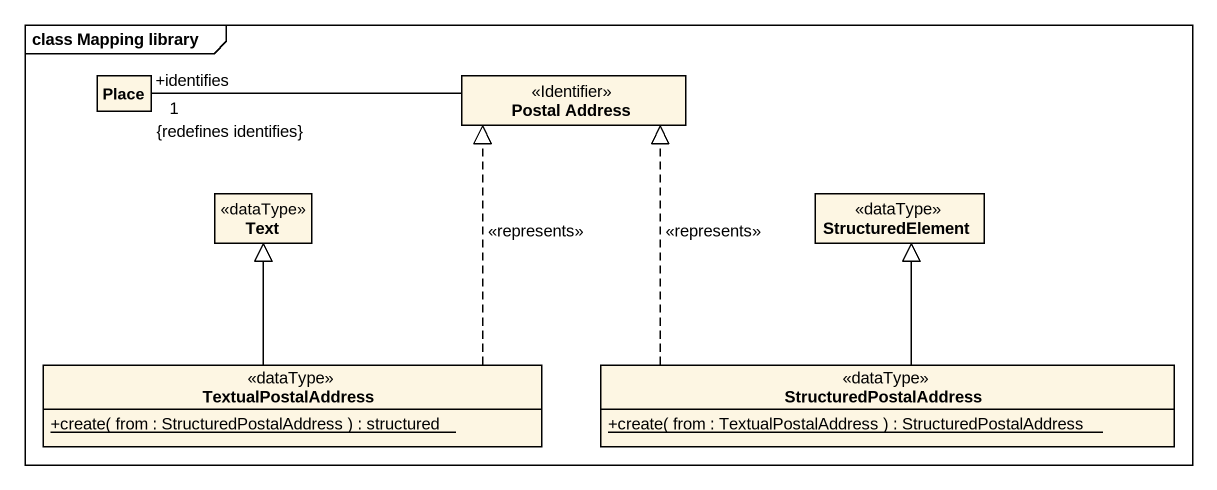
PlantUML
@startuml
mainframe class Mapping library
hide circle
hide empty members
skinparam classAttributeIconSize 0
class Place
class "Postal Address" as Postal_Address <<Identifier>>
class Text <<dataType>>
class StructuredElement <<dataType>>
class TextualPostalAddress <<dataType>> {
  {static} +create( from : StructuredPostalAddress ) : structured
}
class StructuredPostalAddress <<dataType>> {
  {static} +create( from : TextualPostalAddress ) : StructuredPostalAddress
}
Postal_Address -left- "1\n{redefines identifies}\n+identifies" Place
TextualPostalAddress .up.|> Postal_Address : <<represents>>
TextualPostalAddress -up-|> Text
StructuredPostalAddress .up.|> Postal_Address : <<represents>>
StructuredPostalAddress -up-|> StructuredElement
@enduml
